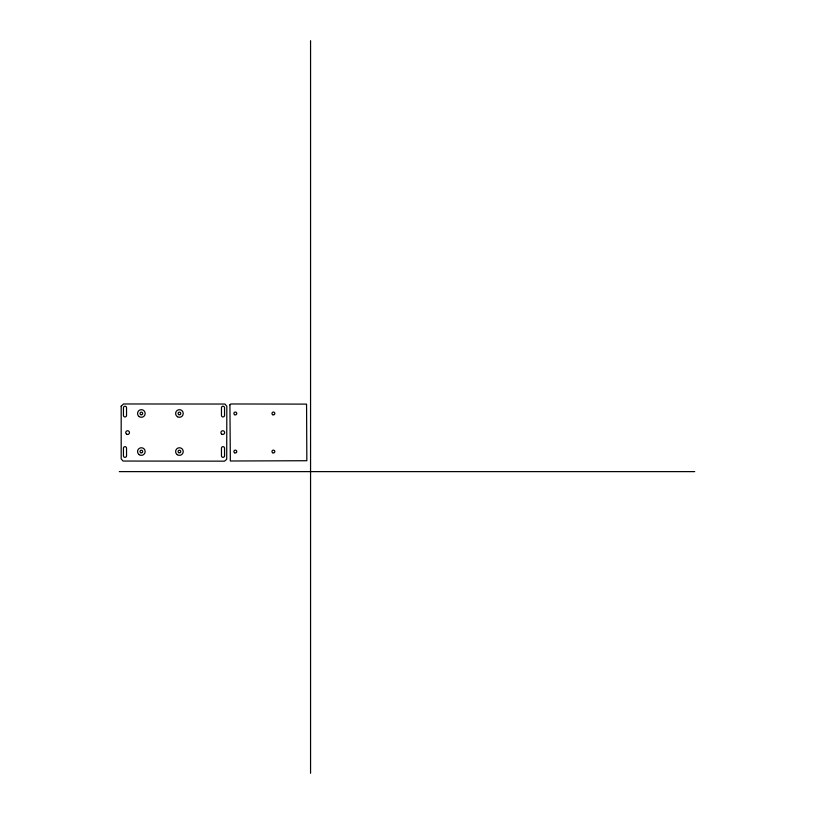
<?xml version="1.0" encoding="UTF-8"?>
<svg xmlns="http://www.w3.org/2000/svg" width="814" height="814" viewBox="0 0 814 814"><rect width="100%" height="100%" fill="white"/><g stroke="black" fill="none" stroke-linecap="round" stroke-linejoin="round"><path stroke-width="1.22" d="M119.282 471.621L694.718 471.621M310.561 40.7L310.561 773.3M121.184 406.186L121.184 458.862L123.046 461.05L224.522 461.162L226.709 459.289L226.821 406.257L224.888 404.039L123.484 403.968L121.184 406.186M229.914 404.833L230.342 460.999L306.837 460.724L306.563 404.12L230.861 403.968L229.914 404.833M224.552 415.384L224.552 407.773A1.547 1.547 0 0 0 223.005 406.227A1.547 1.547 0 0 0 221.469 407.773L221.469 415.384A1.547 1.547 0 0 0 223.005 416.931A1.547 1.547 0 0 0 224.552 415.384M224.552 455.809L224.552 448.188A1.547 1.547 0 0 0 223.005 446.642A1.547 1.547 0 0 0 221.469 448.188L221.469 455.809A1.547 1.547 0 0 0 223.005 457.356A1.547 1.547 0 0 0 224.552 455.809M126.536 415.384L126.536 407.773A1.547 1.547 0 0 0 124.99 406.227A1.547 1.547 0 0 0 123.443 407.773L123.443 415.384A1.547 1.547 0 0 0 124.99 416.931A1.547 1.547 0 0 0 126.536 415.384M126.536 455.809L126.536 448.188A1.547 1.547 0 0 0 124.99 446.642A1.547 1.547 0 0 0 123.443 448.188L123.443 455.809A1.547 1.547 0 0 0 124.99 457.356A1.547 1.547 0 0 0 126.536 455.809M126.669 434.228A1.872 1.872 0 0 0 129.477 432.61A1.872 1.872 0 0 0 126.669 430.993A1.872 1.872 0 0 0 126.669 434.228M221.835 434.228A1.872 1.872 0 0 0 224.644 432.61A1.872 1.872 0 0 0 221.835 430.993A1.872 1.872 0 0 0 221.835 434.228M139.225 454.7A3.805 3.805 0 0 0 145.157 451.821A3.805 3.805 0 0 0 139.693 448.127A3.805 3.805 0 0 0 139.225 454.7M177.289 454.7A3.805 3.805 0 0 0 183.221 451.821A3.805 3.805 0 0 0 177.757 448.127A3.805 3.805 0 0 0 177.289 454.7M139.225 416.636A3.805 3.805 0 0 0 145.157 413.756A3.805 3.805 0 0 0 139.693 410.053A3.805 3.805 0 0 0 139.225 416.636M177.523 416.778A3.805 3.805 0 0 0 183.231 413.481A3.805 3.805 0 0 0 177.523 410.185A3.805 3.805 0 0 0 177.523 416.778M140.608 414.58A1.333 1.333 0 0 0 142.684 413.573A1.333 1.333 0 0 0 140.781 412.281A1.333 1.333 0 0 0 140.608 414.58M178.673 414.58A1.333 1.333 0 0 0 180.749 413.573A1.333 1.333 0 0 0 178.846 412.281A1.333 1.333 0 0 0 178.673 414.58M178.673 452.645A1.333 1.333 0 0 0 180.749 451.638A1.333 1.333 0 0 0 178.846 450.346A1.333 1.333 0 0 0 178.673 452.645M140.608 452.645A1.333 1.333 0 0 0 142.684 451.638A1.333 1.333 0 0 0 140.781 450.346A1.333 1.333 0 0 0 140.608 452.645M234.534 414.662A1.425 1.425 0 0 0 236.762 413.583A1.425 1.425 0 0 0 234.707 412.199A1.425 1.425 0 0 0 234.534 414.662M272.69 414.713A1.425 1.425 0 0 0 274.827 413.481A1.425 1.425 0 0 0 272.69 412.24A1.425 1.425 0 0 0 272.69 414.713M234.625 452.788A1.425 1.425 0 0 0 236.762 451.546A1.425 1.425 0 0 0 234.625 450.315A1.425 1.425 0 0 0 234.625 452.788M272.598 452.726A1.425 1.425 0 0 0 274.827 451.648A1.425 1.425 0 0 0 272.782 450.264A1.425 1.425 0 0 0 272.598 452.726"/></g></svg>
